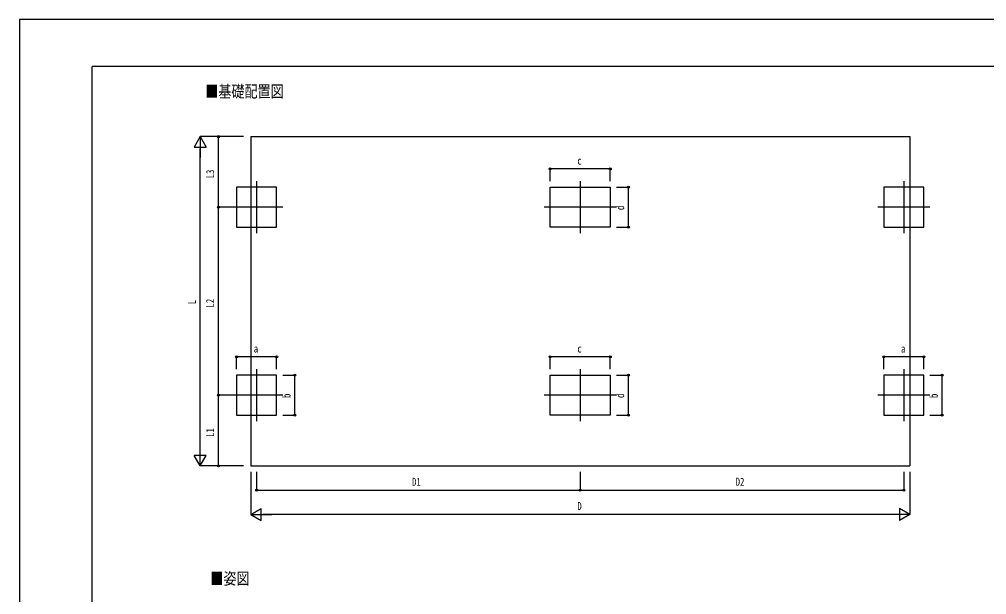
# Model space of a CAD drawing. Units: millimetres, scale not verified. Extents: x -16820 to 16820, y -11880 to 11880.
# Drawn here: x -16820 to -869, y 2389 to 11880 of the extents above; entities that cross this region are included whole.
import ezdxf
from ezdxf.enums import TextEntityAlignment as Align

# ---------------------------------------------------------------- set-up
doc = ezdxf.new("R2010")
doc.units = ezdxf.units.MM
doc.header["$LTSCALE"] = 50
for name, color, linetype in [('0-2_USER1', 3, 'Continuous'), ('0-3_YKK_12', 2, 'Continuous'), ('0-5_YKK_A1', 4, 'Continuous'), ('0-6_YKK_D', 6, 'Continuous'), ('0-7_YKK_ZWAK', 7, 'Continuous')]:
    doc.layers.add(name, color=color, linetype=linetype)
doc.styles.add('ＭＳ ゴシック', font='')
doc.styles.get('ＭＳ ゴシック').set_extended_font_data('MS Gothic')

msp = doc.modelspace()

# ---------------------------------------------------------------- linework, layer by layer
at = {"layer": '0-3_YKK_12'}
for p, q in [((-12906.81, 9211.57), (-12906.81, 8351.57)), ((-7570.31, 9211.57), (-7570.31, 8351.57)), ((-2233.81, 9211.57), (-2233.81, 8351.57)), ((-12476.81, 8781.57), (-13336.81, 8781.57)), ((-6975.31, 8781.57), (-8165.31, 8781.57)), ((-1803.81, 8781.57), (-2663.81, 8781.57)), ((-12906.81, 6111.57), (-12906.81, 5251.57)), ((-7570.31, 6111.57), (-7570.31, 5251.57)), ((-2233.81, 6111.57), (-2233.81, 5251.57)), ((-12476.81, 5681.57), (-13336.81, 5681.57)), ((-6975.31, 5681.57), (-8165.31, 5681.57)), ((-1803.81, 5681.57), (-2663.81, 5681.57))]:
    msp.add_line(p, q, dxfattribs=at)
at = {"layer": '0-5_YKK_A1'}
for p, q in [((-13005.31, 9944.75), (-13005.31, 4512.97)), ((-13236.81, 6011.57), (-13236.81, 5351.57)), ((-2563.81, 6011.57), (-2563.81, 5351.57)), ((-13005.31, 4512.97), (-2135.31, 4512.97))]:
    msp.add_line(p, q, dxfattribs=at)
msp.add_lwpolyline([(-13005.31, 9944.75), (-2135.31, 9944.75), (-2135.31, 4512.97)], dxfattribs=at)
for points in [[(-12576.81, 8451.57), (-12576.81, 9111.57), (-13236.81, 9111.57), (-13236.81, 8451.57)], [(-8065.31, 9111.57), (-7075.31, 9111.57), (-7075.31, 8451.57), (-8065.31, 8451.57)], [(-1903.81, 8451.57), (-1903.81, 9111.57), (-2563.81, 9111.57), (-2563.81, 8451.57)], [(-12576.81, 5351.57), (-12576.81, 6011.57), (-13236.81, 6011.57), (-13236.81, 5351.57)], [(-8065.31, 6011.57), (-7075.31, 6011.57), (-7075.31, 5351.57), (-8065.31, 5351.57)], [(-1903.81, 5351.57), (-1903.81, 6011.57), (-2563.81, 6011.57), (-2563.81, 5351.57)]]:
    msp.add_lwpolyline(points, close=True, dxfattribs=at)
at = {"layer": '0-6_YKK_D'}
for p, q in [((-13836.81, 9944.75), (-13936.81, 9771.55)), ((-13122.31, 9944.75), (-13837.81, 9944.75)), ((-13836.81, 9944.75), (-13736.81, 9771.55)), ((-13836.81, 9944.75), (-13836.81, 9598.34)), ((-13122.31, 9944.75), (-13537.81, 9944.75)), ((-13536.81, 8781.57), (-13536.81, 9944.75)), ((-13936.81, 9771.55), (-13736.81, 9771.55)), ((-13836.81, 4712.97), (-13836.81, 9744.75)), ((-8065.31, 9211.57), (-8065.31, 9412.57)), ((-7075.31, 9411.57), (-8065.31, 9411.57)), ((-7075.31, 9211.57), (-7075.31, 9412.57)), ((-6975.31, 9111.57), (-6774.31, 9111.57)), ((-6775.31, 8451.57), (-6775.31, 9111.57)), ((-13331.06, 8781.57), (-13537.81, 8781.57)), ((-13331.06, 8781.57), (-13537.81, 8781.57)), ((-13536.81, 5681.57), (-13536.81, 8781.57)), ((-6975.31, 8451.57), (-6774.31, 8451.57)), ((-13236.81, 6111.57), (-13236.81, 6312.57)), ((-12576.81, 6311.57), (-13236.81, 6311.57)), ((-12576.81, 6111.57), (-12576.81, 6312.57)), ((-8065.31, 6111.57), (-8065.31, 6312.57)), ((-7075.31, 6311.57), (-8065.31, 6311.57)), ((-7075.31, 6111.57), (-7075.31, 6312.57)), ((-2563.81, 6111.57), (-2563.81, 6312.57)), ((-1903.81, 6311.57), (-2563.81, 6311.57)), ((-1903.81, 6111.57), (-1903.81, 6312.57)), ((-12476.81, 6011.57), (-12275.81, 6011.57)), ((-12276.81, 5351.57), (-12276.81, 6011.57)), ((-6975.31, 6011.57), (-6774.31, 6011.57)), ((-6775.31, 5351.57), (-6775.31, 6011.57)), ((-1803.81, 6011.57), (-1602.81, 6011.57)), ((-1603.81, 5351.57), (-1603.81, 6011.57)), ((-13337.81, 5681.57), (-13537.81, 5681.57)), ((-13337.81, 5681.57), (-13537.81, 5681.57)), ((-13536.81, 4512.97), (-13536.81, 5681.57)), ((-12476.81, 5351.57), (-12275.81, 5351.57)), ((-6975.31, 5351.57), (-6774.31, 5351.57)), ((-1803.81, 5351.57), (-1602.81, 5351.57)), ((-13836.81, 4512.97), (-13836.81, 4859.38)), ((-13836.81, 4512.97), (-13936.81, 4686.17)), ((-13736.81, 4686.17), (-13936.81, 4686.17)), ((-13836.81, 4512.97), (-13736.81, 4686.17)), ((-13122.31, 4512.97), (-13837.81, 4512.97)), ((-13122.31, 4512.97), (-13537.81, 4512.97)), ((-13005.31, 4412.97), (-13005.31, 3711.97)), ((-12906.81, 4412.97), (-12906.81, 4111.97)), ((-7570.31, 4413.97), (-7570.31, 4112.97)), ((-7570.31, 4412.97), (-7570.31, 4111.97)), ((-2233.81, 4413.97), (-2233.81, 4112.97)), ((-2135.31, 4412.97), (-2135.31, 3711.97)), ((-12906.81, 4112.97), (-7570.31, 4112.97)), ((-7570.31, 4113.97), (-2233.81, 4113.97)), ((-13005.31, 3712.97), (-12832.1, 3812.97)), ((-13005.31, 3712.97), (-12832.1, 3612.97)), ((-13005.31, 3712.97), (-12658.9, 3712.97)), ((-12832.1, 3612.97), (-12832.1, 3812.97)), ((-2335.31, 3712.97), (-12805.31, 3712.97)), ((-2135.31, 3712.97), (-2481.72, 3712.97)), ((-2135.31, 3712.97), (-2308.51, 3812.97)), ((-2308.51, 3812.97), (-2308.51, 3612.97)), ((-2135.31, 3712.97), (-2308.51, 3612.97))]:
    msp.add_line(p, q, dxfattribs=at)
for centre in [(-13536.81, 9944.75), (-8065.31, 9411.57), (-7075.31, 9411.57), (-6775.31, 9111.57), (-13536.81, 8781.57), (-13536.81, 8781.57), (-6775.31, 8451.57), (-13236.81, 6311.57), (-12576.81, 6311.57), (-8065.31, 6311.57), (-7075.31, 6311.57), (-2563.81, 6311.57), (-1903.81, 6311.57), (-12276.81, 6011.57), (-6775.31, 6011.57), (-1603.81, 6011.57), (-13536.81, 5681.57), (-13536.81, 5681.57), (-12276.81, 5351.57), (-6775.31, 5351.57), (-1603.81, 5351.57), (-13536.81, 4512.97), (-12906.81, 4112.97), (-7570.31, 4113.97), (-7570.31, 4112.97), (-2233.81, 4113.97)]:
    msp.add_circle(centre, 17, dxfattribs=at)
at = {"layer": '0-7_YKK_ZWAK'}
for p in [(15580.08, 11100), (-15619.92, -10100)]:
    msp.add_line(p, (-15619.92, 11100), dxfattribs=at)
msp.add_lwpolyline([(-16820, -11880), (16820, -11880), (16820, 11880), (-16820, 11880)], close=True, dxfattribs=at)

# ---------------------------------------------------------------- texts
at = {"layer": '0-2_USER1', "style": 'ＭＳ ゴシック', "width": 0.8}
for s, p in [('■基礎配置図', (-13755.23, 10533.31)), ('■姿図', (-13671.28, 2496.88))]:
    msp.add_text(s, height=197.9, dxfattribs=at).set_placement(p, align=Align.BOTTOM_LEFT)
at = {"layer": '0-6_YKK_D', "style": 'ＭＳ ゴシック', "width": 0.8}
for s, p in [('c', (-7618.31, 9443.57)), ('a', (-12954.81, 6343.57)), ('c', (-7618.31, 6343.57)), ('a', (-2281.81, 6343.57)), ('D1', (-10344.16, 4144.97)), ('D2', (-5007.66, 4145.97)), ('D', (-7618.31, 3744.97))]:
    msp.add_text(s, height=132, dxfattribs=at).set_placement(p, align=Align.BOTTOM_LEFT)
for s, p in [('L3', (-13568.81, 9257.56)), ('d', (-6807.31, 8733.57)), ('L', (-13868.81, 7180.86)), ('L2', (-13568.81, 7125.97)), ('b', (-12308.81, 5633.57)), ('d', (-6807.31, 5633.57)), ('b', (-1635.81, 5633.57)), ('L1', (-13568.81, 4991.67))]:
    msp.add_text(s, height=132, rotation=90, dxfattribs=at).set_placement(p, align=Align.BOTTOM_LEFT)

doc.saveas('drawing.dxf')
